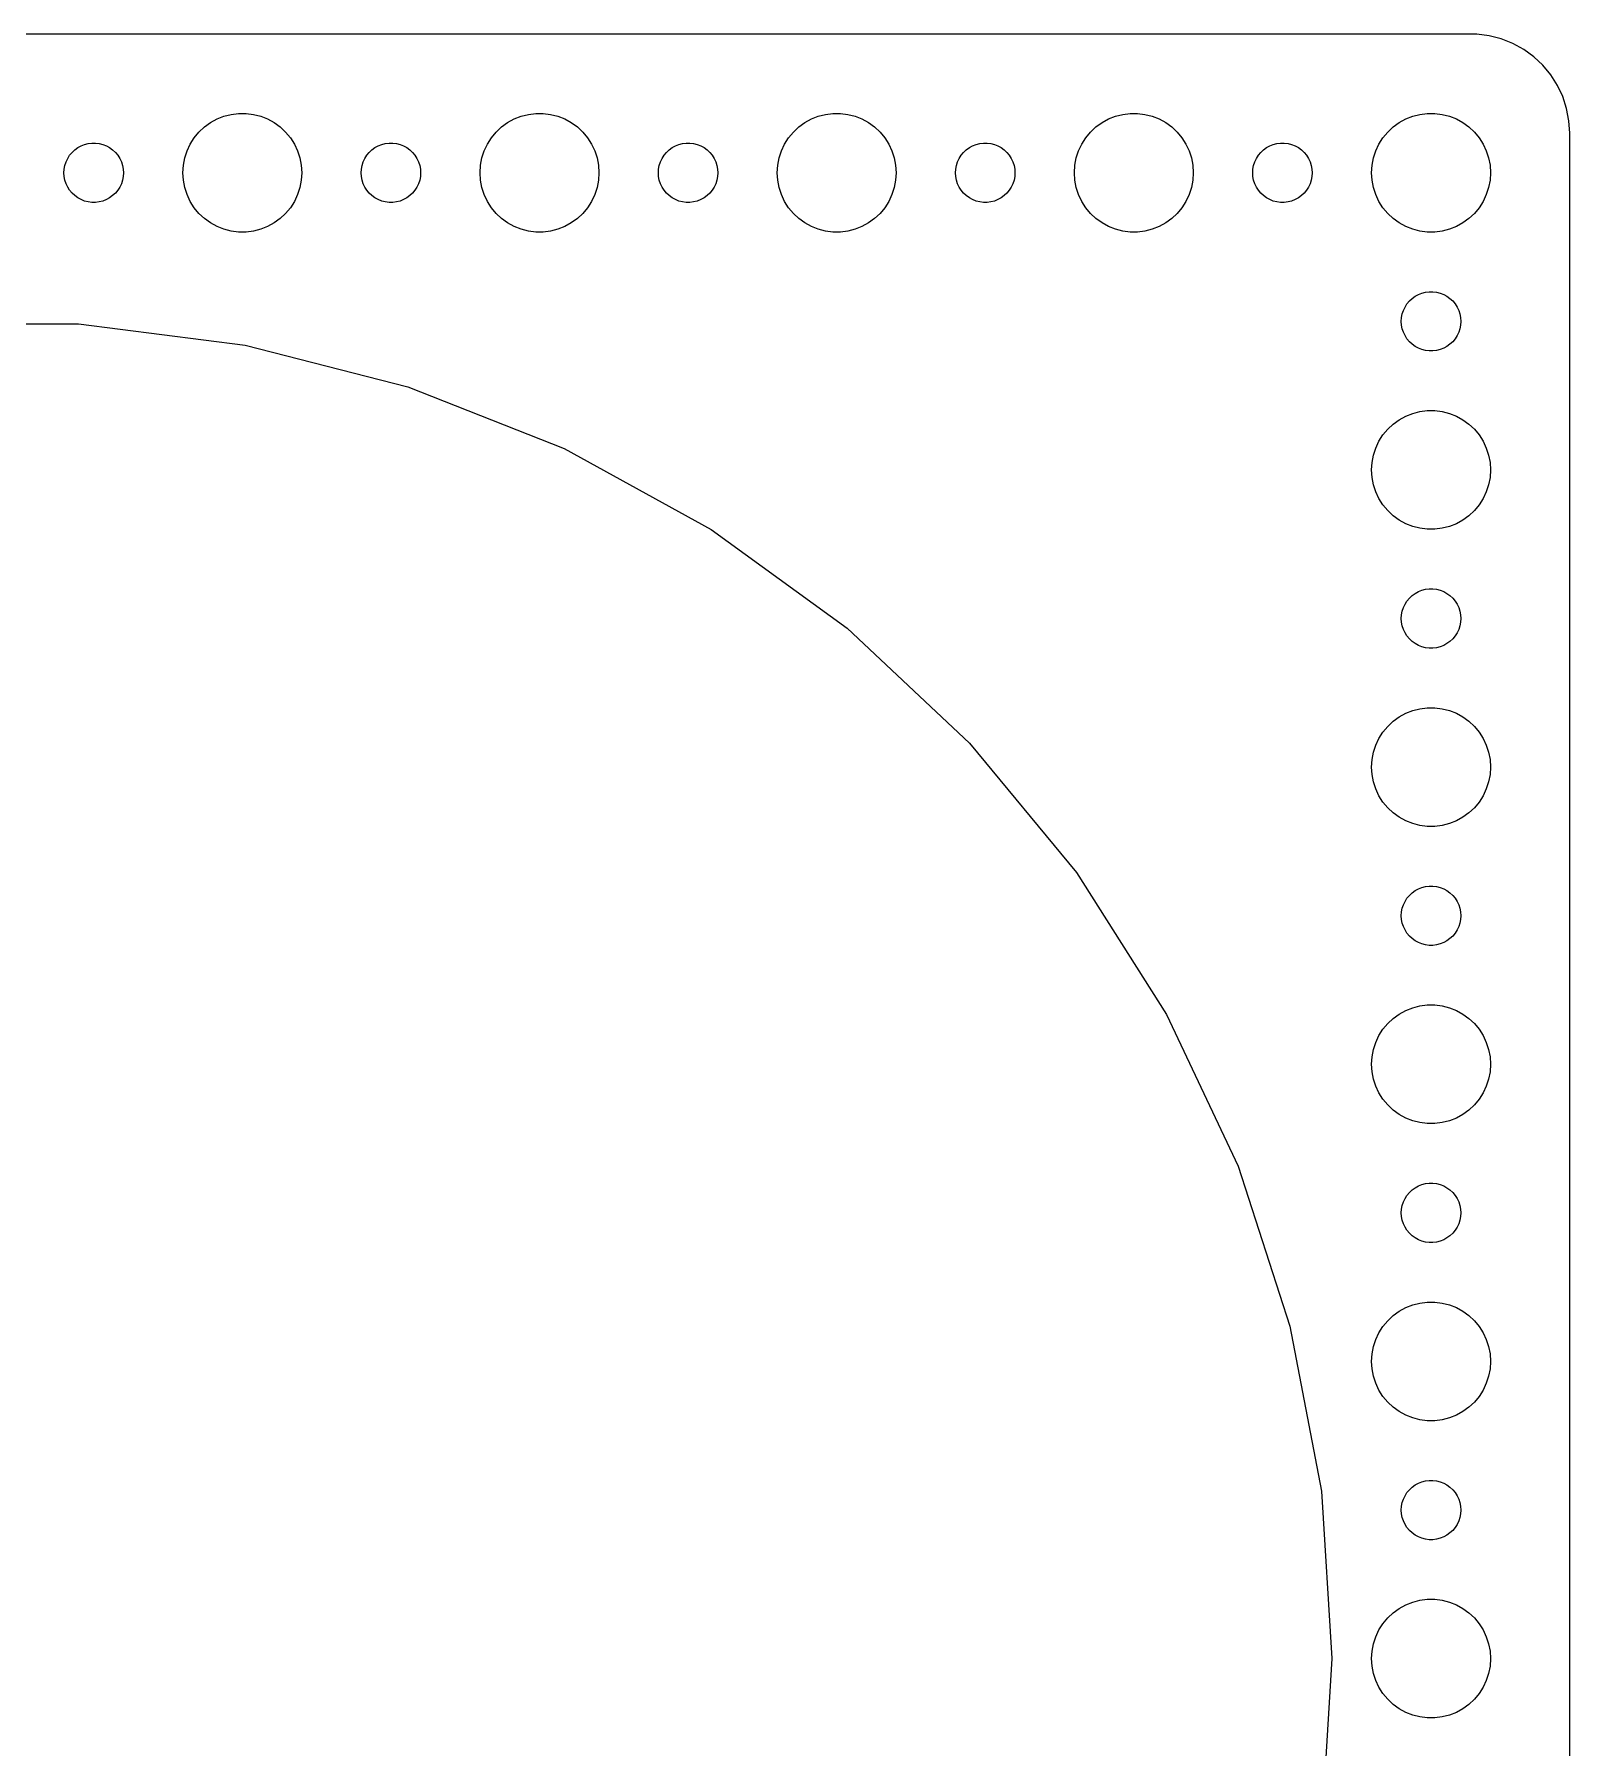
# Model space of a CAD drawing. Header units: metres. Extents: x -360 to 360, y -82 to 82.
# Drawn here: x 282 to 359.5, y -4.5 to 82 of the extents above; entities that cross this region are included whole.
import ezdxf

# ---------------------------------------------------------------- set-up
doc = ezdxf.new("R2010")
doc.units = ezdxf.units.M

msp = doc.modelspace()

# ---------------------------------------------------------------- linework, layer by layer
for p, q in [((354.814, 81.9901), (-354.814, 81.9901)), ((355.437, 81.9114), (354.814, 81.9901)), ((356.045, 81.7553), (355.437, 81.9114)), ((356.629, 81.5241), (356.045, 81.7553)), ((357.179, 81.2216), (356.629, 81.5241)), ((357.687, 80.8526), (357.179, 81.2216)), ((358.145, 80.4227), (357.687, 80.8526)), ((358.545, 79.9389), (358.145, 80.4227)), ((358.882, 79.4088), (358.545, 79.9389)), ((359.149, 78.8406), (358.882, 79.4088)), ((359.343, 78.2434), (359.149, 78.8406)), ((291.223, 77.7145), (291.573, 77.8532)), ((291.573, 77.8532), (291.938, 77.9469)), ((291.938, 77.9469), (292.312, 77.9941)), ((292.312, 77.9941), (292.688, 77.9941)), ((292.688, 77.9941), (293.062, 77.9469)), ((293.062, 77.9469), (293.427, 77.8532)), ((293.427, 77.8532), (293.777, 77.7145)), ((306.223, 77.7145), (306.573, 77.8532)), ((306.573, 77.8532), (306.938, 77.9469)), ((306.938, 77.9469), (307.312, 77.9941)), ((307.312, 77.9941), (307.688, 77.9941)), ((307.688, 77.9941), (308.062, 77.9469)), ((308.062, 77.9469), (308.427, 77.8532)), ((308.427, 77.8532), (308.777, 77.7145)), ((321.223, 77.7145), (321.573, 77.8532)), ((321.573, 77.8532), (321.938, 77.9469)), ((321.938, 77.9469), (322.312, 77.9941)), ((322.312, 77.9941), (322.688, 77.9941)), ((322.688, 77.9941), (323.062, 77.9469)), ((323.062, 77.9469), (323.427, 77.8532)), ((323.427, 77.8532), (323.777, 77.7145)), ((336.223, 77.7145), (336.573, 77.8532)), ((336.573, 77.8532), (336.938, 77.9469)), ((336.938, 77.9469), (337.312, 77.9941)), ((337.312, 77.9941), (337.688, 77.9941)), ((337.688, 77.9941), (338.062, 77.9469)), ((338.062, 77.9469), (338.427, 77.8532)), ((338.427, 77.8532), (338.777, 77.7145)), ((351.223, 77.7145), (351.573, 77.8532)), ((351.573, 77.8532), (351.938, 77.9469)), ((351.938, 77.9469), (352.312, 77.9941)), ((352.312, 77.9941), (352.688, 77.9941)), ((352.688, 77.9941), (353.062, 77.9469)), ((353.062, 77.9469), (353.427, 77.8532)), ((353.427, 77.8532), (353.777, 77.7145)), ((359.461, 77.6267), (359.343, 78.2434)), ((290.073, 76.7634), (290.313, 77.0536)), ((290.313, 77.0536), (290.588, 77.3115)), ((290.588, 77.3115), (290.893, 77.533)), ((290.893, 77.533), (291.223, 77.7145)), ((293.777, 77.7145), (294.107, 77.533)), ((294.107, 77.533), (294.412, 77.3115)), ((294.412, 77.3115), (294.687, 77.0536)), ((294.687, 77.0536), (294.927, 76.7634)), ((305.073, 76.7634), (305.313, 77.0536)), ((305.313, 77.0536), (305.588, 77.3115)), ((305.588, 77.3115), (305.893, 77.533)), ((305.893, 77.533), (306.223, 77.7145)), ((308.777, 77.7145), (309.107, 77.533)), ((309.107, 77.533), (309.412, 77.3115)), ((309.412, 77.3115), (309.687, 77.0536)), ((309.687, 77.0536), (309.927, 76.7634)), ((320.073, 76.7634), (320.313, 77.0536)), ((320.313, 77.0536), (320.588, 77.3115)), ((320.588, 77.3115), (320.893, 77.533)), ((320.893, 77.533), (321.223, 77.7145)), ((323.777, 77.7145), (324.107, 77.533)), ((324.107, 77.533), (324.412, 77.3115)), ((324.412, 77.3115), (324.687, 77.0536)), ((324.687, 77.0536), (324.927, 76.7634)), ((335.073, 76.7634), (335.313, 77.0536)), ((335.313, 77.0536), (335.588, 77.3115)), ((335.588, 77.3115), (335.893, 77.533)), ((335.893, 77.533), (336.223, 77.7145)), ((338.777, 77.7145), (339.107, 77.533)), ((339.107, 77.533), (339.412, 77.3115)), ((339.412, 77.3115), (339.687, 77.0536)), ((339.687, 77.0536), (339.927, 76.7634)), ((350.073, 76.7634), (350.313, 77.0536)), ((350.313, 77.0536), (350.588, 77.3115)), ((350.588, 77.3115), (350.893, 77.533)), ((350.893, 77.533), (351.223, 77.7145)), ((353.777, 77.7145), (354.107, 77.533)), ((354.107, 77.533), (354.412, 77.3115)), ((354.412, 77.3115), (354.687, 77.0536)), ((354.687, 77.0536), (354.927, 76.7634)), ((359.5, 77), (359.461, 77.6267)), ((359.5, -77), (359.5, 77)), ((283.907, 76.0268), (284.044, 76.1558)), ((284.044, 76.1558), (284.196, 76.2665)), ((284.196, 76.2665), (284.361, 76.3572)), ((284.361, 76.3572), (284.536, 76.4266)), ((284.536, 76.4266), (284.719, 76.4734)), ((284.719, 76.4734), (284.906, 76.497)), ((284.906, 76.497), (285.094, 76.497)), ((285.094, 76.497), (285.281, 76.4734)), ((285.281, 76.4734), (285.464, 76.4266)), ((285.464, 76.4266), (285.639, 76.3572)), ((285.639, 76.3572), (285.804, 76.2665)), ((285.804, 76.2665), (285.956, 76.1558)), ((285.956, 76.1558), (286.093, 76.0268)), ((289.711, 76.1044), (289.871, 76.4453)), ((289.871, 76.4453), (290.073, 76.7634)), ((294.927, 76.7634), (295.129, 76.4453)), ((295.129, 76.4453), (295.289, 76.1044)), ((298.907, 76.0268), (299.044, 76.1558)), ((299.044, 76.1558), (299.196, 76.2665)), ((299.196, 76.2665), (299.361, 76.3572)), ((299.361, 76.3572), (299.536, 76.4266)), ((299.536, 76.4266), (299.719, 76.4734)), ((299.719, 76.4734), (299.906, 76.497)), ((299.906, 76.497), (300.094, 76.497)), ((300.094, 76.497), (300.281, 76.4734)), ((300.281, 76.4734), (300.464, 76.4266)), ((300.464, 76.4266), (300.639, 76.3572)), ((300.639, 76.3572), (300.804, 76.2665)), ((300.804, 76.2665), (300.956, 76.1558)), ((300.956, 76.1558), (301.093, 76.0268)), ((304.711, 76.1044), (304.871, 76.4453)), ((304.871, 76.4453), (305.073, 76.7634)), ((309.927, 76.7634), (310.129, 76.4453)), ((310.129, 76.4453), (310.289, 76.1044)), ((313.907, 76.0268), (314.044, 76.1558)), ((314.044, 76.1558), (314.196, 76.2665)), ((314.196, 76.2665), (314.361, 76.3572)), ((314.361, 76.3572), (314.536, 76.4266)), ((314.536, 76.4266), (314.719, 76.4734)), ((314.719, 76.4734), (314.906, 76.497)), ((314.906, 76.497), (315.094, 76.497)), ((315.094, 76.497), (315.281, 76.4734)), ((315.281, 76.4734), (315.464, 76.4266)), ((315.464, 76.4266), (315.639, 76.3572)), ((315.639, 76.3572), (315.804, 76.2665)), ((315.804, 76.2665), (315.956, 76.1558)), ((315.956, 76.1558), (316.093, 76.0268)), ((319.711, 76.1044), (319.871, 76.4453)), ((319.871, 76.4453), (320.073, 76.7634)), ((324.927, 76.7634), (325.129, 76.4453)), ((325.129, 76.4453), (325.289, 76.1044)), ((328.907, 76.0268), (329.044, 76.1558)), ((329.044, 76.1558), (329.196, 76.2665)), ((329.196, 76.2665), (329.361, 76.3572)), ((329.361, 76.3572), (329.536, 76.4266)), ((329.536, 76.4266), (329.719, 76.4734)), ((329.719, 76.4734), (329.906, 76.497)), ((329.906, 76.497), (330.094, 76.497)), ((330.094, 76.497), (330.281, 76.4734)), ((330.281, 76.4734), (330.464, 76.4266)), ((330.464, 76.4266), (330.639, 76.3572)), ((330.639, 76.3572), (330.804, 76.2665)), ((330.804, 76.2665), (330.956, 76.1558)), ((330.956, 76.1558), (331.093, 76.0268)), ((334.711, 76.1044), (334.871, 76.4453)), ((334.871, 76.4453), (335.073, 76.7634)), ((339.927, 76.7634), (340.129, 76.4453)), ((340.129, 76.4453), (340.289, 76.1044)), ((343.907, 76.0268), (344.044, 76.1558)), ((344.044, 76.1558), (344.196, 76.2665)), ((344.196, 76.2665), (344.361, 76.3572)), ((344.361, 76.3572), (344.536, 76.4266)), ((344.536, 76.4266), (344.719, 76.4734)), ((344.719, 76.4734), (344.906, 76.497)), ((344.906, 76.497), (345.094, 76.497)), ((345.094, 76.497), (345.281, 76.4734)), ((345.281, 76.4734), (345.464, 76.4266)), ((345.464, 76.4266), (345.639, 76.3572)), ((345.639, 76.3572), (345.804, 76.2665)), ((345.804, 76.2665), (345.956, 76.1558)), ((345.956, 76.1558), (346.093, 76.0268)), ((349.711, 76.1044), (349.871, 76.4453)), ((349.871, 76.4453), (350.073, 76.7634)), ((354.927, 76.7634), (355.129, 76.4453)), ((355.129, 76.4453), (355.289, 76.1044)), ((283.512, 75.188), (283.547, 75.373)), ((283.547, 75.373), (283.605, 75.5522)), ((283.605, 75.5522), (283.686, 75.7226)), ((283.686, 75.7226), (283.786, 75.8817)), ((283.786, 75.8817), (283.907, 76.0268)), ((286.093, 76.0268), (286.214, 75.8817)), ((286.214, 75.8817), (286.314, 75.7226)), ((286.314, 75.7226), (286.395, 75.5522)), ((286.395, 75.5522), (286.453, 75.373)), ((286.453, 75.373), (286.488, 75.188)), ((289.5, 75), (289.524, 75.376)), ((289.524, 75.376), (289.594, 75.7461)), ((289.594, 75.7461), (289.711, 76.1044)), ((295.289, 76.1044), (295.406, 75.7461)), ((295.406, 75.7461), (295.476, 75.376)), ((295.476, 75.376), (295.5, 75)), ((298.512, 75.188), (298.547, 75.373)), ((298.547, 75.373), (298.605, 75.5522)), ((298.605, 75.5522), (298.686, 75.7226)), ((298.686, 75.7226), (298.786, 75.8817)), ((298.786, 75.8817), (298.907, 76.0268)), ((301.093, 76.0268), (301.214, 75.8817)), ((301.214, 75.8817), (301.314, 75.7226)), ((301.314, 75.7226), (301.395, 75.5522)), ((301.395, 75.5522), (301.453, 75.373)), ((301.453, 75.373), (301.488, 75.188)), ((304.5, 75), (304.524, 75.376)), ((304.524, 75.376), (304.594, 75.7461)), ((304.594, 75.7461), (304.711, 76.1044)), ((310.289, 76.1044), (310.406, 75.7461)), ((310.406, 75.7461), (310.476, 75.376)), ((310.476, 75.376), (310.5, 75)), ((313.512, 75.188), (313.547, 75.373)), ((313.547, 75.373), (313.605, 75.5522)), ((313.605, 75.5522), (313.686, 75.7226)), ((313.686, 75.7226), (313.786, 75.8817)), ((313.786, 75.8817), (313.907, 76.0268)), ((316.093, 76.0268), (316.214, 75.8817)), ((316.214, 75.8817), (316.314, 75.7226)), ((316.314, 75.7226), (316.395, 75.5522)), ((316.395, 75.5522), (316.453, 75.373)), ((316.453, 75.373), (316.488, 75.188)), ((319.5, 75), (319.524, 75.376)), ((319.524, 75.376), (319.594, 75.7461)), ((319.594, 75.7461), (319.711, 76.1044)), ((325.289, 76.1044), (325.406, 75.7461)), ((325.406, 75.7461), (325.476, 75.376)), ((325.476, 75.376), (325.5, 75)), ((328.512, 75.188), (328.547, 75.373)), ((328.547, 75.373), (328.605, 75.5522)), ((328.605, 75.5522), (328.686, 75.7226)), ((328.686, 75.7226), (328.786, 75.8817)), ((328.786, 75.8817), (328.907, 76.0268)), ((331.093, 76.0268), (331.214, 75.8817)), ((331.214, 75.8817), (331.314, 75.7226)), ((331.314, 75.7226), (331.395, 75.5522)), ((331.395, 75.5522), (331.453, 75.373)), ((331.453, 75.373), (331.488, 75.188)), ((334.5, 75), (334.524, 75.376)), ((334.524, 75.376), (334.594, 75.7461)), ((334.594, 75.7461), (334.711, 76.1044)), ((340.289, 76.1044), (340.406, 75.7461)), ((340.406, 75.7461), (340.476, 75.376)), ((340.476, 75.376), (340.5, 75)), ((343.512, 75.188), (343.547, 75.373)), ((343.547, 75.373), (343.605, 75.5522)), ((343.605, 75.5522), (343.686, 75.7226)), ((343.686, 75.7226), (343.786, 75.8817)), ((343.786, 75.8817), (343.907, 76.0268)), ((346.093, 76.0268), (346.214, 75.8817)), ((346.214, 75.8817), (346.314, 75.7226)), ((346.314, 75.7226), (346.395, 75.5522)), ((346.395, 75.5522), (346.453, 75.373)), ((346.453, 75.373), (346.488, 75.188)), ((349.5, 75), (349.524, 75.376)), ((349.524, 75.376), (349.594, 75.7461)), ((349.594, 75.7461), (349.711, 76.1044)), ((355.289, 76.1044), (355.406, 75.7461)), ((355.406, 75.7461), (355.476, 75.376)), ((355.476, 75.376), (355.5, 75)), ((283.5, 75), (283.512, 75.188)), ((283.512, 74.812), (283.5, 75)), ((283.547, 74.627), (283.512, 74.812)), ((283.605, 74.4478), (283.547, 74.627)), ((283.686, 74.2774), (283.605, 74.4478)), ((286.395, 74.4478), (286.314, 74.2774)), ((286.453, 74.627), (286.395, 74.4478)), ((286.488, 74.812), (286.453, 74.627)), ((286.488, 75.188), (286.5, 75)), ((286.5, 75), (286.488, 74.812)), ((289.524, 74.624), (289.5, 75)), ((289.594, 74.2539), (289.524, 74.624)), ((295.476, 74.624), (295.406, 74.2539)), ((295.5, 75), (295.476, 74.624)), ((298.5, 75), (298.512, 75.188)), ((298.512, 74.812), (298.5, 75)), ((298.547, 74.627), (298.512, 74.812)), ((298.605, 74.4478), (298.547, 74.627)), ((298.686, 74.2774), (298.605, 74.4478)), ((301.395, 74.4478), (301.314, 74.2774)), ((301.453, 74.627), (301.395, 74.4478)), ((301.488, 74.812), (301.453, 74.627)), ((301.488, 75.188), (301.5, 75)), ((301.5, 75), (301.488, 74.812)), ((304.524, 74.624), (304.5, 75)), ((304.594, 74.2539), (304.524, 74.624)), ((310.476, 74.624), (310.406, 74.2539)), ((310.5, 75), (310.476, 74.624)), ((313.5, 75), (313.512, 75.188)), ((313.512, 74.812), (313.5, 75)), ((313.547, 74.627), (313.512, 74.812)), ((313.605, 74.4478), (313.547, 74.627)), ((313.686, 74.2774), (313.605, 74.4478)), ((316.395, 74.4478), (316.314, 74.2774)), ((316.453, 74.627), (316.395, 74.4478)), ((316.488, 74.812), (316.453, 74.627)), ((316.488, 75.188), (316.5, 75)), ((316.5, 75), (316.488, 74.812)), ((319.524, 74.624), (319.5, 75)), ((319.594, 74.2539), (319.524, 74.624)), ((325.476, 74.624), (325.406, 74.2539)), ((325.5, 75), (325.476, 74.624)), ((328.5, 75), (328.512, 75.188)), ((328.512, 74.812), (328.5, 75)), ((328.547, 74.627), (328.512, 74.812)), ((328.605, 74.4478), (328.547, 74.627)), ((328.686, 74.2774), (328.605, 74.4478)), ((331.395, 74.4478), (331.314, 74.2774)), ((331.453, 74.627), (331.395, 74.4478)), ((331.488, 74.812), (331.453, 74.627)), ((331.488, 75.188), (331.5, 75)), ((331.5, 75), (331.488, 74.812)), ((334.524, 74.624), (334.5, 75)), ((334.594, 74.2539), (334.524, 74.624)), ((340.476, 74.624), (340.406, 74.2539)), ((340.5, 75), (340.476, 74.624)), ((343.5, 75), (343.512, 75.188)), ((343.512, 74.812), (343.5, 75)), ((343.547, 74.627), (343.512, 74.812)), ((343.605, 74.4478), (343.547, 74.627)), ((343.686, 74.2774), (343.605, 74.4478)), ((346.395, 74.4478), (346.314, 74.2774)), ((346.453, 74.627), (346.395, 74.4478)), ((346.488, 74.812), (346.453, 74.627)), ((346.488, 75.188), (346.5, 75)), ((346.5, 75), (346.488, 74.812)), ((349.524, 74.624), (349.5, 75)), ((349.594, 74.2539), (349.524, 74.624)), ((355.476, 74.624), (355.406, 74.2539)), ((355.5, 75), (355.476, 74.624)), ((283.786, 74.1183), (283.686, 74.2774)), ((283.907, 73.9732), (283.786, 74.1183)), ((284.044, 73.8442), (283.907, 73.9732)), ((284.196, 73.7335), (284.044, 73.8442)), ((284.361, 73.6428), (284.196, 73.7335)), ((284.536, 73.5734), (284.361, 73.6428)), ((284.719, 73.5266), (284.536, 73.5734)), ((284.906, 73.503), (284.719, 73.5266)), ((285.281, 73.5266), (285.094, 73.503)), ((285.464, 73.5734), (285.281, 73.5266)), ((285.639, 73.6428), (285.464, 73.5734)), ((285.804, 73.7335), (285.639, 73.6428)), ((285.956, 73.8442), (285.804, 73.7335)), ((286.093, 73.9732), (285.956, 73.8442)), ((286.214, 74.1183), (286.093, 73.9732)), ((286.314, 74.2774), (286.214, 74.1183)), ((289.711, 73.8956), (289.594, 74.2539)), ((289.871, 73.5547), (289.711, 73.8956)), ((290.073, 73.2366), (289.871, 73.5547)), ((295.129, 73.5547), (294.927, 73.2366)), ((295.289, 73.8956), (295.129, 73.5547)), ((295.406, 74.2539), (295.289, 73.8956)), ((298.786, 74.1183), (298.686, 74.2774)), ((298.907, 73.9732), (298.786, 74.1183)), ((299.044, 73.8442), (298.907, 73.9732)), ((299.196, 73.7335), (299.044, 73.8442)), ((299.361, 73.6428), (299.196, 73.7335)), ((299.536, 73.5734), (299.361, 73.6428)), ((299.719, 73.5266), (299.536, 73.5734)), ((299.906, 73.503), (299.719, 73.5266)), ((300.281, 73.5266), (300.094, 73.503)), ((300.464, 73.5734), (300.281, 73.5266)), ((300.639, 73.6428), (300.464, 73.5734)), ((300.804, 73.7335), (300.639, 73.6428)), ((300.956, 73.8442), (300.804, 73.7335)), ((301.093, 73.9732), (300.956, 73.8442)), ((301.214, 74.1183), (301.093, 73.9732)), ((301.314, 74.2774), (301.214, 74.1183)), ((304.711, 73.8956), (304.594, 74.2539)), ((304.871, 73.5547), (304.711, 73.8956)), ((305.073, 73.2366), (304.871, 73.5547)), ((310.129, 73.5547), (309.927, 73.2366)), ((310.289, 73.8956), (310.129, 73.5547)), ((310.406, 74.2539), (310.289, 73.8956)), ((313.786, 74.1183), (313.686, 74.2774)), ((313.907, 73.9732), (313.786, 74.1183)), ((314.044, 73.8442), (313.907, 73.9732)), ((314.196, 73.7335), (314.044, 73.8442)), ((314.361, 73.6428), (314.196, 73.7335)), ((314.536, 73.5734), (314.361, 73.6428)), ((314.719, 73.5266), (314.536, 73.5734)), ((314.906, 73.503), (314.719, 73.5266)), ((315.281, 73.5266), (315.094, 73.503)), ((315.464, 73.5734), (315.281, 73.5266)), ((315.639, 73.6428), (315.464, 73.5734)), ((315.804, 73.7335), (315.639, 73.6428)), ((315.956, 73.8442), (315.804, 73.7335)), ((316.093, 73.9732), (315.956, 73.8442)), ((316.214, 74.1183), (316.093, 73.9732)), ((316.314, 74.2774), (316.214, 74.1183)), ((319.711, 73.8956), (319.594, 74.2539)), ((319.871, 73.5547), (319.711, 73.8956)), ((320.073, 73.2366), (319.871, 73.5547)), ((325.129, 73.5547), (324.927, 73.2366)), ((325.289, 73.8956), (325.129, 73.5547)), ((325.406, 74.2539), (325.289, 73.8956)), ((328.786, 74.1183), (328.686, 74.2774)), ((328.907, 73.9732), (328.786, 74.1183)), ((329.044, 73.8442), (328.907, 73.9732)), ((329.196, 73.7335), (329.044, 73.8442)), ((329.361, 73.6428), (329.196, 73.7335)), ((329.536, 73.5734), (329.361, 73.6428)), ((329.719, 73.5266), (329.536, 73.5734)), ((329.906, 73.503), (329.719, 73.5266)), ((330.281, 73.5266), (330.094, 73.503)), ((330.464, 73.5734), (330.281, 73.5266)), ((330.639, 73.6428), (330.464, 73.5734)), ((330.804, 73.7335), (330.639, 73.6428)), ((330.956, 73.8442), (330.804, 73.7335)), ((331.093, 73.9732), (330.956, 73.8442)), ((331.214, 74.1183), (331.093, 73.9732)), ((331.314, 74.2774), (331.214, 74.1183)), ((334.711, 73.8956), (334.594, 74.2539)), ((334.871, 73.5547), (334.711, 73.8956)), ((335.073, 73.2366), (334.871, 73.5547)), ((340.129, 73.5547), (339.927, 73.2366)), ((340.289, 73.8956), (340.129, 73.5547)), ((340.406, 74.2539), (340.289, 73.8956)), ((343.786, 74.1183), (343.686, 74.2774)), ((343.907, 73.9732), (343.786, 74.1183)), ((344.044, 73.8442), (343.907, 73.9732)), ((344.196, 73.7335), (344.044, 73.8442)), ((344.361, 73.6428), (344.196, 73.7335)), ((344.536, 73.5734), (344.361, 73.6428)), ((344.719, 73.5266), (344.536, 73.5734)), ((344.906, 73.503), (344.719, 73.5266)), ((345.281, 73.5266), (345.094, 73.503)), ((345.464, 73.5734), (345.281, 73.5266)), ((345.639, 73.6428), (345.464, 73.5734)), ((345.804, 73.7335), (345.639, 73.6428)), ((345.956, 73.8442), (345.804, 73.7335)), ((346.093, 73.9732), (345.956, 73.8442)), ((346.214, 74.1183), (346.093, 73.9732)), ((346.314, 74.2774), (346.214, 74.1183)), ((349.711, 73.8956), (349.594, 74.2539)), ((349.871, 73.5547), (349.711, 73.8956)), ((350.073, 73.2366), (349.871, 73.5547)), ((355.129, 73.5547), (354.927, 73.2366)), ((355.289, 73.8956), (355.129, 73.5547)), ((355.406, 74.2539), (355.289, 73.8956)), ((285.094, 73.503), (284.906, 73.503)), ((290.313, 72.9464), (290.073, 73.2366)), ((290.588, 72.6885), (290.313, 72.9464)), ((290.893, 72.467), (290.588, 72.6885)), ((294.412, 72.6885), (294.107, 72.467)), ((294.687, 72.9464), (294.412, 72.6885)), ((294.927, 73.2366), (294.687, 72.9464)), ((300.094, 73.503), (299.906, 73.503)), ((305.313, 72.9464), (305.073, 73.2366)), ((305.588, 72.6885), (305.313, 72.9464)), ((305.893, 72.467), (305.588, 72.6885)), ((309.412, 72.6885), (309.107, 72.467)), ((309.687, 72.9464), (309.412, 72.6885)), ((309.927, 73.2366), (309.687, 72.9464)), ((315.094, 73.503), (314.906, 73.503)), ((320.313, 72.9464), (320.073, 73.2366)), ((320.588, 72.6885), (320.313, 72.9464)), ((320.893, 72.467), (320.588, 72.6885)), ((324.412, 72.6885), (324.107, 72.467)), ((324.687, 72.9464), (324.412, 72.6885)), ((324.927, 73.2366), (324.687, 72.9464)), ((330.094, 73.503), (329.906, 73.503)), ((335.313, 72.9464), (335.073, 73.2366)), ((335.588, 72.6885), (335.313, 72.9464)), ((335.893, 72.467), (335.588, 72.6885)), ((339.412, 72.6885), (339.107, 72.467)), ((339.687, 72.9464), (339.412, 72.6885)), ((339.927, 73.2366), (339.687, 72.9464)), ((345.094, 73.503), (344.906, 73.503)), ((350.313, 72.9464), (350.073, 73.2366)), ((350.588, 72.6885), (350.313, 72.9464)), ((350.893, 72.467), (350.588, 72.6885)), ((354.412, 72.6885), (354.107, 72.467)), ((354.687, 72.9464), (354.412, 72.6885)), ((354.927, 73.2366), (354.687, 72.9464)), ((291.223, 72.2855), (290.893, 72.467)), ((291.573, 72.1468), (291.223, 72.2855)), ((291.938, 72.0531), (291.573, 72.1468)), ((292.312, 72.0059), (291.938, 72.0531)), ((292.688, 72.0059), (292.312, 72.0059)), ((293.062, 72.0531), (292.688, 72.0059)), ((293.427, 72.1468), (293.062, 72.0531)), ((293.777, 72.2855), (293.427, 72.1468)), ((294.107, 72.467), (293.777, 72.2855)), ((306.223, 72.2855), (305.893, 72.467)), ((306.573, 72.1468), (306.223, 72.2855)), ((306.938, 72.0531), (306.573, 72.1468)), ((307.312, 72.0059), (306.938, 72.0531)), ((307.688, 72.0059), (307.312, 72.0059)), ((308.062, 72.0531), (307.688, 72.0059)), ((308.427, 72.1468), (308.062, 72.0531)), ((308.777, 72.2855), (308.427, 72.1468)), ((309.107, 72.467), (308.777, 72.2855)), ((321.223, 72.2855), (320.893, 72.467)), ((321.573, 72.1468), (321.223, 72.2855)), ((321.938, 72.0531), (321.573, 72.1468)), ((322.312, 72.0059), (321.938, 72.0531)), ((322.688, 72.0059), (322.312, 72.0059)), ((323.062, 72.0531), (322.688, 72.0059)), ((323.427, 72.1468), (323.062, 72.0531)), ((323.777, 72.2855), (323.427, 72.1468)), ((324.107, 72.467), (323.777, 72.2855)), ((336.223, 72.2855), (335.893, 72.467)), ((336.573, 72.1468), (336.223, 72.2855)), ((336.938, 72.0531), (336.573, 72.1468)), ((337.312, 72.0059), (336.938, 72.0531)), ((337.688, 72.0059), (337.312, 72.0059)), ((338.062, 72.0531), (337.688, 72.0059)), ((338.427, 72.1468), (338.062, 72.0531)), ((338.777, 72.2855), (338.427, 72.1468)), ((339.107, 72.467), (338.777, 72.2855)), ((351.223, 72.2855), (350.893, 72.467)), ((351.573, 72.1468), (351.223, 72.2855)), ((351.938, 72.0531), (351.573, 72.1468)), ((352.312, 72.0059), (351.938, 72.0531)), ((352.688, 72.0059), (352.312, 72.0059)), ((353.062, 72.0531), (352.688, 72.0059)), ((353.427, 72.1468), (353.062, 72.0531)), ((353.777, 72.2855), (353.427, 72.1468)), ((354.107, 72.467), (353.777, 72.2855)), ((351.186, 68.2226), (351.286, 68.3817)), ((351.286, 68.3817), (351.407, 68.5268)), ((351.407, 68.5268), (351.544, 68.6558)), ((351.544, 68.6558), (351.696, 68.7665)), ((351.696, 68.7665), (351.861, 68.8572)), ((351.861, 68.8572), (352.036, 68.9266)), ((352.036, 68.9266), (352.219, 68.9734)), ((352.219, 68.9734), (352.406, 68.997)), ((352.406, 68.997), (352.594, 68.997)), ((352.594, 68.997), (352.781, 68.9734)), ((352.781, 68.9734), (352.964, 68.9266)), ((352.964, 68.9266), (353.139, 68.8572)), ((353.139, 68.8572), (353.304, 68.7665)), ((353.304, 68.7665), (353.456, 68.6558)), ((353.456, 68.6558), (353.593, 68.5268)), ((353.593, 68.5268), (353.714, 68.3817)), ((353.714, 68.3817), (353.814, 68.2226)), ((351, 67.5), (351.012, 67.688)), ((351.012, 67.312), (351, 67.5)), ((351.012, 67.688), (351.047, 67.873)), ((351.047, 67.873), (351.105, 68.0522)), ((351.105, 68.0522), (351.186, 68.2226)), ((353.814, 68.2226), (353.895, 68.0522)), ((353.895, 68.0522), (353.953, 67.873)), ((353.953, 67.873), (353.988, 67.688)), ((353.988, 67.688), (354, 67.5)), ((354, 67.5), (353.988, 67.312)), ((275.762, 67.3668), (284.238, 67.3668)), ((284.238, 67.3668), (292.648, 66.3044)), ((351.047, 67.127), (351.012, 67.312)), ((351.105, 66.9478), (351.047, 67.127)), ((351.186, 66.7774), (351.105, 66.9478)), ((351.286, 66.6183), (351.186, 66.7774)), ((351.407, 66.4732), (351.286, 66.6183)), ((353.714, 66.6183), (353.593, 66.4732)), ((353.814, 66.7774), (353.714, 66.6183)), ((353.895, 66.9478), (353.814, 66.7774)), ((353.953, 67.127), (353.895, 66.9478)), ((353.988, 67.312), (353.953, 67.127)), ((292.648, 66.3044), (300.859, 64.1963)), ((351.544, 66.3442), (351.407, 66.4732)), ((351.696, 66.2335), (351.544, 66.3442)), ((351.861, 66.1428), (351.696, 66.2335)), ((352.036, 66.0734), (351.861, 66.1428)), ((352.219, 66.0266), (352.036, 66.0734)), ((352.406, 66.003), (352.219, 66.0266)), ((352.594, 66.003), (352.406, 66.003)), ((352.781, 66.0266), (352.594, 66.003)), ((352.964, 66.0734), (352.781, 66.0266)), ((353.139, 66.1428), (352.964, 66.0734)), ((353.304, 66.2335), (353.139, 66.1428)), ((353.456, 66.3442), (353.304, 66.2335)), ((353.593, 66.4732), (353.456, 66.3442)), ((300.859, 64.1963), (308.74, 61.0758)), ((350.313, 62.0536), (350.588, 62.3115)), ((350.588, 62.3115), (350.893, 62.533)), ((350.893, 62.533), (351.223, 62.7145)), ((351.223, 62.7145), (351.573, 62.8532)), ((351.573, 62.8532), (351.938, 62.9469)), ((351.938, 62.9469), (352.312, 62.9941)), ((352.312, 62.9941), (352.688, 62.9941)), ((352.688, 62.9941), (353.062, 62.9469)), ((353.062, 62.9469), (353.427, 62.8532)), ((353.427, 62.8532), (353.777, 62.7145)), ((353.777, 62.7145), (354.107, 62.533)), ((354.107, 62.533), (354.412, 62.3115)), ((354.412, 62.3115), (354.687, 62.0536)), ((349.711, 61.1044), (349.871, 61.4453)), ((349.871, 61.4453), (350.073, 61.7634)), ((350.073, 61.7634), (350.313, 62.0536)), ((354.687, 62.0536), (354.927, 61.7634)), ((354.927, 61.7634), (355.129, 61.4453)), ((355.129, 61.4453), (355.289, 61.1044)), ((308.74, 61.0758), (316.168, 56.9921)), ((349.524, 60.376), (349.594, 60.7461)), ((349.594, 60.7461), (349.711, 61.1044)), ((355.289, 61.1044), (355.406, 60.7461)), ((355.406, 60.7461), (355.476, 60.376)), ((349.5, 60), (349.524, 60.376)), ((349.524, 59.624), (349.5, 60)), ((355.476, 60.376), (355.5, 60)), ((355.5, 60), (355.476, 59.624)), ((349.594, 59.2539), (349.524, 59.624)), ((349.711, 58.8956), (349.594, 59.2539)), ((349.871, 58.5547), (349.711, 58.8956)), ((355.289, 58.8956), (355.129, 58.5547)), ((355.406, 59.2539), (355.289, 58.8956)), ((355.476, 59.624), (355.406, 59.2539)), ((350.073, 58.2366), (349.871, 58.5547)), ((350.313, 57.9464), (350.073, 58.2366)), ((354.927, 58.2366), (354.687, 57.9464)), ((355.129, 58.5547), (354.927, 58.2366)), ((350.588, 57.6885), (350.313, 57.9464)), ((350.893, 57.467), (350.588, 57.6885)), ((351.223, 57.2855), (350.893, 57.467)), ((351.573, 57.1468), (351.223, 57.2855)), ((351.938, 57.0531), (351.573, 57.1468)), ((353.427, 57.1468), (353.062, 57.0531)), ((353.777, 57.2855), (353.427, 57.1468)), ((354.107, 57.467), (353.777, 57.2855)), ((354.412, 57.6885), (354.107, 57.467)), ((354.687, 57.9464), (354.412, 57.6885)), ((316.168, 56.9921), (323.026, 52.0096)), ((352.312, 57.0059), (351.938, 57.0531)), ((352.688, 57.0059), (352.312, 57.0059)), ((353.062, 57.0531), (352.688, 57.0059)), ((351.407, 53.5268), (351.544, 53.6558)), ((351.544, 53.6558), (351.696, 53.7665)), ((351.696, 53.7665), (351.861, 53.8572)), ((351.861, 53.8572), (352.036, 53.9266)), ((352.036, 53.9266), (352.219, 53.9734)), ((352.219, 53.9734), (352.406, 53.997)), ((352.406, 53.997), (352.594, 53.997)), ((352.594, 53.997), (352.781, 53.9734)), ((352.781, 53.9734), (352.964, 53.9266)), ((352.964, 53.9266), (353.139, 53.8572)), ((353.139, 53.8572), (353.304, 53.7665)), ((353.304, 53.7665), (353.456, 53.6558)), ((353.456, 53.6558), (353.593, 53.5268)), ((351.012, 52.688), (351.047, 52.873)), ((351.047, 52.873), (351.105, 53.0522)), ((351.105, 53.0522), (351.186, 53.2226)), ((351.186, 53.2226), (351.286, 53.3817)), ((351.286, 53.3817), (351.407, 53.5268)), ((353.593, 53.5268), (353.714, 53.3817)), ((353.714, 53.3817), (353.814, 53.2226)), ((353.814, 53.2226), (353.895, 53.0522)), ((353.895, 53.0522), (353.953, 52.873)), ((353.953, 52.873), (353.988, 52.688)), ((323.026, 52.0096), (329.205, 46.2069)), ((351, 52.5), (351.012, 52.688)), ((351.012, 52.312), (351, 52.5)), ((351.047, 52.127), (351.012, 52.312)), ((351.105, 51.9478), (351.047, 52.127)), ((351.186, 51.7774), (351.105, 51.9478)), ((353.895, 51.9478), (353.814, 51.7774)), ((353.953, 52.127), (353.895, 51.9478)), ((353.988, 52.312), (353.953, 52.127)), ((353.988, 52.688), (354, 52.5)), ((354, 52.5), (353.988, 52.312)), ((351.286, 51.6183), (351.186, 51.7774)), ((351.407, 51.4732), (351.286, 51.6183)), ((351.544, 51.3442), (351.407, 51.4732)), ((351.696, 51.2335), (351.544, 51.3442)), ((351.861, 51.1428), (351.696, 51.2335)), ((352.036, 51.0734), (351.861, 51.1428)), ((352.219, 51.0266), (352.036, 51.0734)), ((352.964, 51.0734), (352.781, 51.0266)), ((353.139, 51.1428), (352.964, 51.0734)), ((353.304, 51.2335), (353.139, 51.1428)), ((353.456, 51.3442), (353.304, 51.2335)), ((353.593, 51.4732), (353.456, 51.3442)), ((353.714, 51.6183), (353.593, 51.4732)), ((353.814, 51.7774), (353.714, 51.6183)), ((352.406, 51.003), (352.219, 51.0266)), ((352.594, 51.003), (352.406, 51.003)), ((352.781, 51.0266), (352.594, 51.003)), ((350.893, 47.533), (351.223, 47.7145)), ((351.223, 47.7145), (351.573, 47.8532)), ((351.573, 47.8532), (351.938, 47.9469)), ((351.938, 47.9469), (352.312, 47.9941)), ((352.312, 47.9941), (352.688, 47.9941)), ((352.688, 47.9941), (353.062, 47.9469)), ((353.062, 47.9469), (353.427, 47.8532)), ((353.427, 47.8532), (353.777, 47.7145)), ((353.777, 47.7145), (354.107, 47.533)), ((349.871, 46.4453), (350.073, 46.7634)), ((350.073, 46.7634), (350.313, 47.0536)), ((350.313, 47.0536), (350.588, 47.3115)), ((350.588, 47.3115), (350.893, 47.533)), ((354.107, 47.533), (354.412, 47.3115)), ((354.412, 47.3115), (354.687, 47.0536)), ((354.687, 47.0536), (354.927, 46.7634)), ((354.927, 46.7634), (355.129, 46.4453)), ((329.205, 46.2069), (334.609, 39.6755)), ((349.594, 45.7461), (349.711, 46.1044)), ((349.711, 46.1044), (349.871, 46.4453)), ((355.129, 46.4453), (355.289, 46.1044)), ((355.289, 46.1044), (355.406, 45.7461)), ((349.5, 45), (349.524, 45.376)), ((349.524, 44.624), (349.5, 45)), ((349.524, 45.376), (349.594, 45.7461)), ((355.406, 45.7461), (355.476, 45.376)), ((355.476, 45.376), (355.5, 45)), ((355.5, 45), (355.476, 44.624)), ((349.594, 44.2539), (349.524, 44.624)), ((349.711, 43.8956), (349.594, 44.2539)), ((355.406, 44.2539), (355.289, 43.8956)), ((355.476, 44.624), (355.406, 44.2539)), ((349.871, 43.5547), (349.711, 43.8956)), ((350.073, 43.2366), (349.871, 43.5547)), ((355.129, 43.5547), (354.927, 43.2366)), ((355.289, 43.8956), (355.129, 43.5547)), ((350.313, 42.9464), (350.073, 43.2366)), ((350.588, 42.6885), (350.313, 42.9464)), ((350.893, 42.467), (350.588, 42.6885)), ((351.223, 42.2855), (350.893, 42.467)), ((354.107, 42.467), (353.777, 42.2855)), ((354.412, 42.6885), (354.107, 42.467)), ((354.687, 42.9464), (354.412, 42.6885)), ((354.927, 43.2366), (354.687, 42.9464)), ((351.573, 42.1468), (351.223, 42.2855)), ((351.938, 42.0531), (351.573, 42.1468)), ((352.312, 42.0059), (351.938, 42.0531)), ((352.688, 42.0059), (352.312, 42.0059)), ((353.062, 42.0531), (352.688, 42.0059)), ((353.427, 42.1468), (353.062, 42.0531)), ((353.777, 42.2855), (353.427, 42.1468)), ((334.609, 39.6755), (339.151, 32.5184)), ((351.861, 38.8572), (352.036, 38.9266)), ((352.036, 38.9266), (352.219, 38.9734)), ((352.219, 38.9734), (352.406, 38.997)), ((352.406, 38.997), (352.594, 38.997)), ((352.594, 38.997), (352.781, 38.9734)), ((352.781, 38.9734), (352.964, 38.9266)), ((352.964, 38.9266), (353.139, 38.8572)), ((351.105, 38.0522), (351.186, 38.2226)), ((351.186, 38.2226), (351.286, 38.3817)), ((351.286, 38.3817), (351.407, 38.5268)), ((351.407, 38.5268), (351.544, 38.6558)), ((351.544, 38.6558), (351.696, 38.7665)), ((351.696, 38.7665), (351.861, 38.8572)), ((353.139, 38.8572), (353.304, 38.7665)), ((353.304, 38.7665), (353.456, 38.6558)), ((353.456, 38.6558), (353.593, 38.5268)), ((353.593, 38.5268), (353.714, 38.3817)), ((353.714, 38.3817), (353.814, 38.2226)), ((353.814, 38.2226), (353.895, 38.0522)), ((351, 37.5), (351.012, 37.688)), ((351.012, 37.312), (351, 37.5)), ((351.012, 37.688), (351.047, 37.873)), ((351.047, 37.127), (351.012, 37.312)), ((351.047, 37.873), (351.105, 38.0522)), ((353.895, 38.0522), (353.953, 37.873)), ((353.953, 37.873), (353.988, 37.688)), ((353.988, 37.312), (353.953, 37.127)), ((353.988, 37.688), (354, 37.5)), ((354, 37.5), (353.988, 37.312)), ((351.105, 36.9478), (351.047, 37.127)), ((351.186, 36.7774), (351.105, 36.9478)), ((351.286, 36.6183), (351.186, 36.7774)), ((351.407, 36.4732), (351.286, 36.6183)), ((351.544, 36.3442), (351.407, 36.4732)), ((351.696, 36.2335), (351.544, 36.3442)), ((353.456, 36.3442), (353.304, 36.2335)), ((353.593, 36.4732), (353.456, 36.3442)), ((353.714, 36.6183), (353.593, 36.4732)), ((353.814, 36.7774), (353.714, 36.6183)), ((353.895, 36.9478), (353.814, 36.7774)), ((353.953, 37.127), (353.895, 36.9478)), ((351.861, 36.1428), (351.696, 36.2335)), ((352.036, 36.0734), (351.861, 36.1428)), ((352.219, 36.0266), (352.036, 36.0734)), ((352.406, 36.003), (352.219, 36.0266)), ((352.594, 36.003), (352.406, 36.003)), ((352.781, 36.0266), (352.594, 36.003)), ((352.964, 36.0734), (352.781, 36.0266)), ((353.139, 36.1428), (352.964, 36.0734)), ((353.304, 36.2335), (353.139, 36.1428)), ((351.573, 32.8532), (351.938, 32.9469)), ((351.938, 32.9469), (352.312, 32.9941)), ((352.312, 32.9941), (352.688, 32.9941)), ((352.688, 32.9941), (353.062, 32.9469)), ((353.062, 32.9469), (353.427, 32.8532)), ((339.151, 32.5184), (342.76, 24.8484)), ((350.073, 31.7634), (350.313, 32.0536)), ((350.313, 32.0536), (350.588, 32.3115)), ((350.588, 32.3115), (350.893, 32.533)), ((350.893, 32.533), (351.223, 32.7145)), ((351.223, 32.7145), (351.573, 32.8532)), ((353.427, 32.8532), (353.777, 32.7145)), ((353.777, 32.7145), (354.107, 32.533)), ((354.107, 32.533), (354.412, 32.3115)), ((354.412, 32.3115), (354.687, 32.0536)), ((354.687, 32.0536), (354.927, 31.7634)), ((349.711, 31.1044), (349.871, 31.4453)), ((349.871, 31.4453), (350.073, 31.7634)), ((354.927, 31.7634), (355.129, 31.4453)), ((355.129, 31.4453), (355.289, 31.1044)), ((349.5, 30), (349.524, 30.376)), ((349.524, 30.376), (349.594, 30.7461)), ((349.594, 30.7461), (349.711, 31.1044)), ((355.289, 31.1044), (355.406, 30.7461)), ((355.406, 30.7461), (355.476, 30.376)), ((355.476, 30.376), (355.5, 30)), ((349.524, 29.624), (349.5, 30)), ((349.594, 29.2539), (349.524, 29.624)), ((355.476, 29.624), (355.406, 29.2539)), ((355.5, 30), (355.476, 29.624)), ((349.711, 28.8956), (349.594, 29.2539)), ((349.871, 28.5547), (349.711, 28.8956)), ((350.073, 28.2366), (349.871, 28.5547)), ((355.129, 28.5547), (354.927, 28.2366)), ((355.289, 28.8956), (355.129, 28.5547)), ((355.406, 29.2539), (355.289, 28.8956)), ((350.313, 27.9464), (350.073, 28.2366)), ((350.588, 27.6884), (350.313, 27.9464)), ((350.893, 27.467), (350.588, 27.6884)), ((354.412, 27.6884), (354.107, 27.467)), ((354.687, 27.9464), (354.412, 27.6884)), ((354.927, 28.2366), (354.687, 27.9464)), ((351.223, 27.2855), (350.893, 27.467)), ((351.573, 27.1468), (351.223, 27.2855)), ((351.938, 27.0531), (351.573, 27.1468)), ((352.312, 27.0059), (351.938, 27.0531)), ((352.688, 27.0059), (352.312, 27.0059)), ((353.062, 27.0531), (352.688, 27.0059)), ((353.427, 27.1468), (353.062, 27.0531)), ((353.777, 27.2855), (353.427, 27.1468)), ((354.107, 27.467), (353.777, 27.2855)), ((342.76, 24.8484), (345.379, 16.7866)), ((351.186, 23.2226), (351.286, 23.3817)), ((351.286, 23.3817), (351.407, 23.5268)), ((351.407, 23.5268), (351.544, 23.6558)), ((351.544, 23.6558), (351.696, 23.7665)), ((351.696, 23.7665), (351.861, 23.8572)), ((351.861, 23.8572), (352.036, 23.9266)), ((352.036, 23.9266), (352.219, 23.9734)), ((352.219, 23.9734), (352.406, 23.997)), ((352.406, 23.997), (352.594, 23.997)), ((352.594, 23.997), (352.781, 23.9734)), ((352.781, 23.9734), (352.964, 23.9266)), ((352.964, 23.9266), (353.139, 23.8572)), ((353.139, 23.8572), (353.304, 23.7665)), ((353.304, 23.7665), (353.456, 23.6558)), ((353.456, 23.6558), (353.593, 23.5268)), ((353.593, 23.5268), (353.714, 23.3817)), ((353.714, 23.3817), (353.814, 23.2226)), ((351, 22.5), (351.012, 22.688)), ((351.012, 22.312), (351, 22.5)), ((351.012, 22.688), (351.047, 22.873)), ((351.047, 22.873), (351.105, 23.0522)), ((351.105, 23.0522), (351.186, 23.2226)), ((353.814, 23.2226), (353.895, 23.0522)), ((353.895, 23.0522), (353.953, 22.873)), ((353.953, 22.873), (353.988, 22.688)), ((353.988, 22.688), (354, 22.5)), ((354, 22.5), (353.988, 22.312)), ((351.047, 22.127), (351.012, 22.312)), ((351.105, 21.9478), (351.047, 22.127)), ((351.186, 21.7774), (351.105, 21.9478)), ((351.286, 21.6183), (351.186, 21.7774)), ((353.814, 21.7774), (353.714, 21.6183)), ((353.895, 21.9478), (353.814, 21.7774)), ((353.953, 22.127), (353.895, 21.9478)), ((353.988, 22.312), (353.953, 22.127)), ((351.407, 21.4732), (351.286, 21.6183)), ((351.544, 21.3442), (351.407, 21.4732)), ((351.696, 21.2335), (351.544, 21.3442)), ((351.861, 21.1427), (351.696, 21.2335)), ((352.036, 21.0734), (351.861, 21.1427)), ((352.219, 21.0266), (352.036, 21.0734)), ((352.406, 21.003), (352.219, 21.0266)), ((352.594, 21.003), (352.406, 21.003)), ((352.781, 21.0266), (352.594, 21.003)), ((352.964, 21.0734), (352.781, 21.0266)), ((353.139, 21.1427), (352.964, 21.0734)), ((353.304, 21.2335), (353.139, 21.1427)), ((353.456, 21.3442), (353.304, 21.2335)), ((353.593, 21.4732), (353.456, 21.3442)), ((353.714, 21.6183), (353.593, 21.4732)), ((350.313, 17.0536), (350.588, 17.3115)), ((350.588, 17.3115), (350.893, 17.533)), ((350.893, 17.533), (351.223, 17.7145)), ((351.223, 17.7145), (351.573, 17.8532)), ((351.573, 17.8532), (351.938, 17.9469)), ((351.938, 17.9469), (352.312, 17.9941)), ((352.312, 17.9941), (352.688, 17.9941)), ((352.688, 17.9941), (353.062, 17.9469)), ((353.062, 17.9469), (353.427, 17.8532)), ((353.427, 17.8532), (353.777, 17.7145)), ((353.777, 17.7145), (354.107, 17.533)), ((354.107, 17.533), (354.412, 17.3115)), ((354.412, 17.3115), (354.687, 17.0536)), ((345.379, 16.7866), (346.968, 8.45999)), ((349.711, 16.1044), (349.871, 16.4453)), ((349.871, 16.4453), (350.073, 16.7634)), ((350.073, 16.7634), (350.313, 17.0536)), ((354.687, 17.0536), (354.927, 16.7634)), ((354.927, 16.7634), (355.129, 16.4453)), ((355.129, 16.4453), (355.289, 16.1044)), ((349.524, 15.376), (349.594, 15.7461)), ((349.594, 15.7461), (349.711, 16.1044)), ((355.289, 16.1044), (355.406, 15.7461)), ((355.406, 15.7461), (355.476, 15.376)), ((349.5, 15), (349.524, 15.376)), ((349.524, 14.624), (349.5, 15)), ((355.476, 15.376), (355.5, 15)), ((355.5, 15), (355.476, 14.624)), ((349.594, 14.2539), (349.524, 14.624)), ((349.711, 13.8956), (349.594, 14.2539)), ((349.871, 13.5547), (349.711, 13.8956)), ((355.289, 13.8956), (355.129, 13.5547)), ((355.406, 14.2539), (355.289, 13.8956)), ((355.476, 14.624), (355.406, 14.2539)), ((350.073, 13.2366), (349.871, 13.5547)), ((350.313, 12.9464), (350.073, 13.2366)), ((354.927, 13.2366), (354.687, 12.9464)), ((355.129, 13.5547), (354.927, 13.2366)), ((350.588, 12.6884), (350.313, 12.9464)), ((350.893, 12.467), (350.588, 12.6884)), ((351.223, 12.2855), (350.893, 12.467)), ((351.573, 12.1468), (351.223, 12.2855)), ((351.938, 12.0531), (351.573, 12.1468)), ((353.427, 12.1468), (353.062, 12.0531)), ((353.777, 12.2855), (353.427, 12.1468)), ((354.107, 12.467), (353.777, 12.2855)), ((354.412, 12.6884), (354.107, 12.467)), ((354.687, 12.9464), (354.412, 12.6884)), ((352.312, 12.0059), (351.938, 12.0531)), ((352.688, 12.0059), (352.312, 12.0059)), ((353.062, 12.0531), (352.688, 12.0059)), ((351.407, 8.52681), (351.544, 8.65576)), ((351.544, 8.65576), (351.696, 8.76648)), ((351.696, 8.76648), (351.861, 8.85724)), ((351.861, 8.85724), (352.036, 8.92657)), ((352.036, 8.92657), (352.219, 8.97342)), ((352.219, 8.97342), (352.406, 8.99704)), ((352.406, 8.99704), (352.594, 8.99704)), ((352.594, 8.99704), (352.781, 8.97342)), ((352.781, 8.97342), (352.964, 8.92657)), ((352.964, 8.92657), (353.139, 8.85724)), ((353.139, 8.85724), (353.304, 8.76648)), ((353.304, 8.76648), (353.456, 8.65576)), ((353.456, 8.65576), (353.593, 8.52681)), ((346.968, 8.45999), (347.5, 0)), ((351.012, 7.68799), (351.047, 7.87303)), ((351.047, 7.87303), (351.105, 8.05219)), ((351.105, 8.05219), (351.186, 8.22263)), ((351.186, 8.22263), (351.286, 8.38167)), ((351.286, 8.38167), (351.407, 8.52681)), ((353.593, 8.52681), (353.714, 8.38167)), ((353.714, 8.38167), (353.814, 8.22263)), ((353.814, 8.22263), (353.895, 8.05219)), ((353.895, 8.05219), (353.953, 7.87303)), ((353.953, 7.87303), (353.988, 7.68799)), ((351, 7.5), (351.012, 7.68799)), ((351.012, 7.312), (351, 7.5)), ((351.047, 7.12695), (351.012, 7.312)), ((351.105, 6.9478), (351.047, 7.12695)), ((351.186, 6.77736), (351.105, 6.9478)), ((353.895, 6.9478), (353.814, 6.77736)), ((353.953, 7.12695), (353.895, 6.9478)), ((353.988, 7.312), (353.953, 7.12695)), ((353.988, 7.68799), (354, 7.5)), ((354, 7.5), (353.988, 7.312)), ((351.286, 6.61832), (351.186, 6.77736)), ((351.407, 6.47318), (351.286, 6.61832)), ((351.544, 6.34422), (351.407, 6.47318)), ((351.696, 6.23351), (351.544, 6.34422)), ((351.861, 6.14275), (351.696, 6.23351)), ((352.036, 6.07341), (351.861, 6.14275)), ((352.219, 6.02657), (352.036, 6.07341)), ((352.964, 6.07341), (352.781, 6.02657)), ((353.139, 6.14275), (352.964, 6.07341)), ((353.304, 6.23351), (353.139, 6.14275)), ((353.456, 6.34422), (353.304, 6.23351)), ((353.593, 6.47318), (353.456, 6.34422)), ((353.714, 6.61832), (353.593, 6.47318)), ((353.814, 6.77736), (353.714, 6.61832)), ((352.406, 6.00294), (352.219, 6.02657)), ((352.594, 6.00294), (352.406, 6.00294)), ((352.781, 6.02657), (352.594, 6.00294)), ((350.893, 2.53297), (351.223, 2.71448)), ((351.223, 2.71448), (351.573, 2.85316)), ((351.573, 2.85316), (351.938, 2.94685)), ((351.938, 2.94685), (352.312, 2.99408)), ((352.312, 2.99408), (352.688, 2.99408)), ((352.688, 2.99408), (353.062, 2.94685)), ((353.062, 2.94685), (353.427, 2.85316)), ((353.427, 2.85316), (353.777, 2.71448)), ((353.777, 2.71448), (354.107, 2.53297)), ((349.871, 1.44525), (350.073, 1.76335)), ((350.073, 1.76335), (350.313, 2.05363)), ((350.313, 2.05363), (350.588, 2.31154)), ((350.588, 2.31154), (350.893, 2.53297)), ((354.107, 2.53297), (354.412, 2.31154)), ((354.412, 2.31154), (354.687, 2.05363)), ((354.687, 2.05363), (354.927, 1.76335)), ((354.927, 1.76335), (355.129, 1.44525)), ((349.594, 0.74606), (349.711, 1.10437)), ((349.711, 1.10437), (349.871, 1.44525)), ((355.129, 1.44525), (355.289, 1.10437)), ((355.289, 1.10437), (355.406, 0.74606)), ((347.5, 0), (346.968, -8.45999)), ((349.5, 0), (349.524, 0.37599)), ((349.524, -0.37599), (349.5, 0)), ((349.524, 0.37599), (349.594, 0.74606)), ((355.406, 0.74606), (355.476, 0.37599)), ((355.476, 0.37599), (355.5, 0)), ((355.5, 0), (355.476, -0.37599)), ((349.594, -0.74606), (349.524, -0.37599)), ((349.711, -1.10437), (349.594, -0.74606)), ((355.406, -0.74606), (355.289, -1.10437)), ((355.476, -0.37599), (355.406, -0.74606)), ((349.871, -1.44525), (349.711, -1.10437)), ((350.073, -1.76335), (349.871, -1.44525)), ((355.129, -1.44525), (354.927, -1.76335)), ((355.289, -1.10437), (355.129, -1.44525)), ((350.313, -2.05363), (350.073, -1.76335)), ((350.588, -2.31154), (350.313, -2.05363)), ((350.893, -2.53297), (350.588, -2.31154)), ((351.223, -2.71448), (350.893, -2.53297)), ((354.107, -2.53297), (353.777, -2.71448)), ((354.412, -2.31154), (354.107, -2.53297)), ((354.687, -2.05363), (354.412, -2.31154)), ((354.927, -1.76335), (354.687, -2.05363)), ((351.573, -2.85316), (351.223, -2.71448)), ((351.938, -2.94685), (351.573, -2.85316)), ((352.312, -2.99408), (351.938, -2.94685)), ((352.688, -2.99408), (352.312, -2.99408)), ((353.062, -2.94685), (352.688, -2.99408)), ((353.427, -2.85316), (353.062, -2.94685)), ((353.777, -2.71448), (353.427, -2.85316))]:
    msp.add_line(p, q)

doc.saveas('drawing.dxf')
